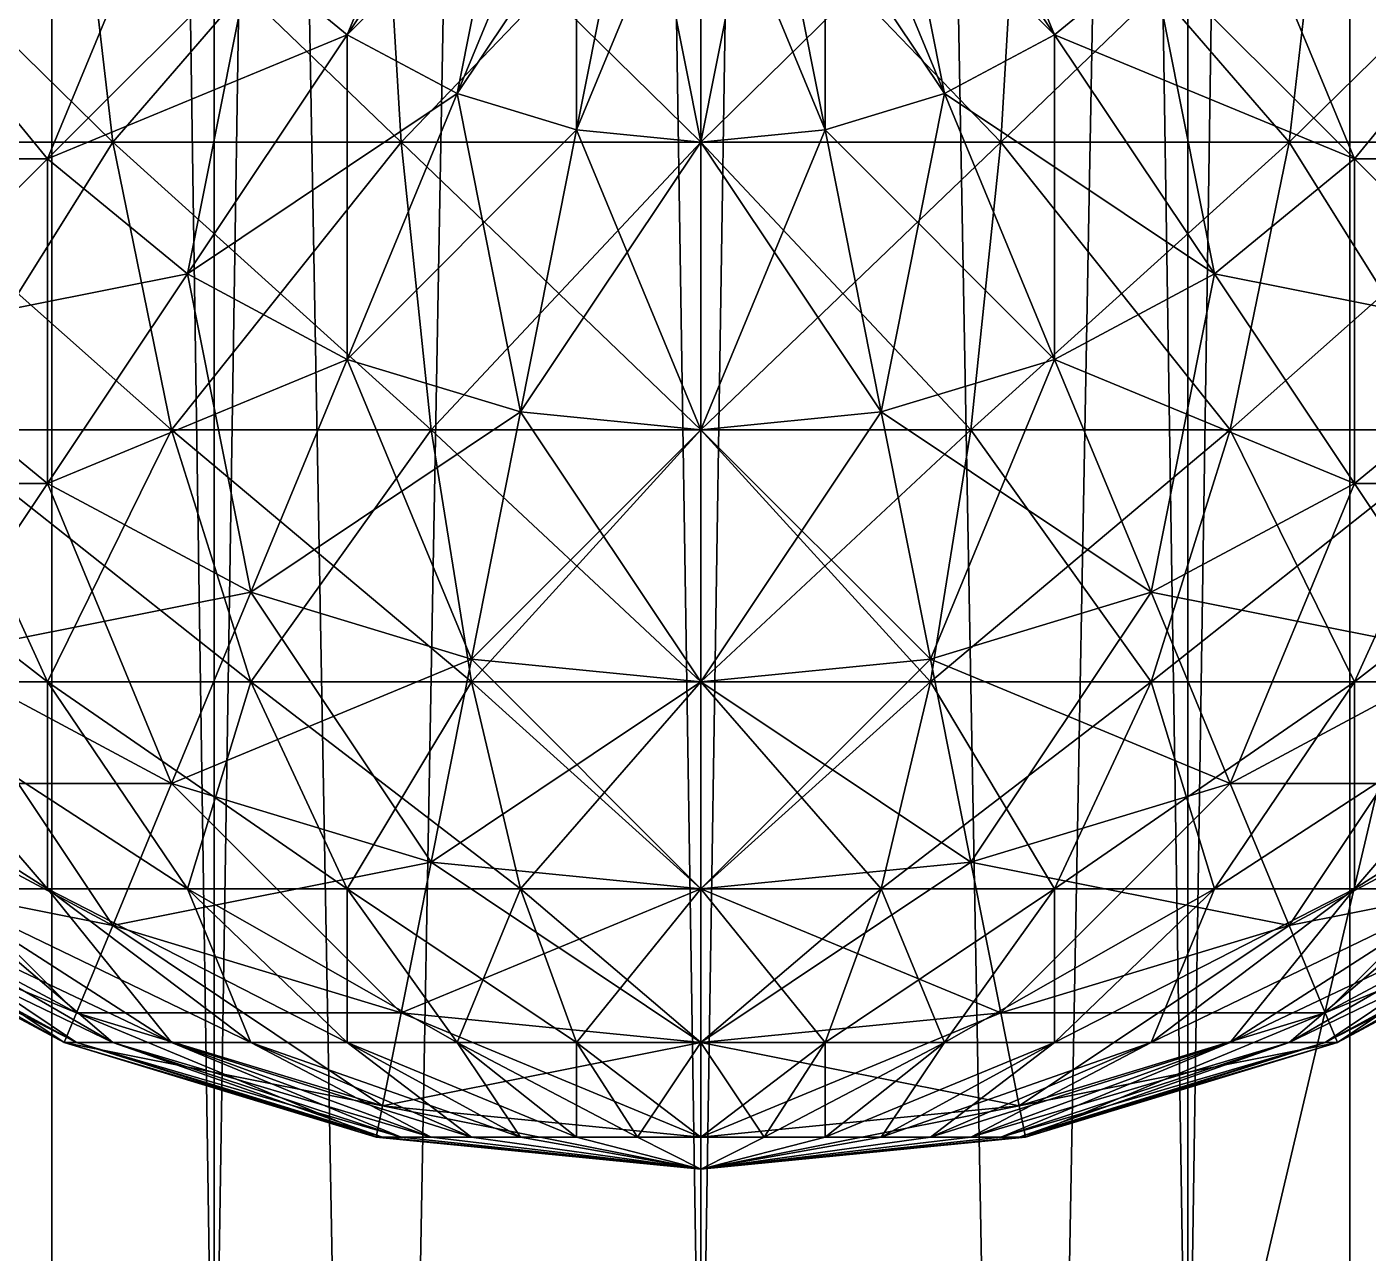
# Model space of a CAD drawing. Header units: millimetres. Extents: x -510 to 550, y -577 to 577.
# Drawn here: x 426.76 to 433.21, y 376.6 to 382.49 of the extents above; entities that cross this region are included whole.
import ezdxf

# ---------------------------------------------------------------- set-up
doc = ezdxf.new("R2010")
doc.units = ezdxf.units.MM
for name, color, linetype, true_color in [('front_left_fork_-1', 7, 'Continuous', 0x5c6b75), ('front_left_fork_top', 7, 'Continuous', 0x5c6b75), ('front_left_support_collision', 7, 'Continuous', 0x5c6b75), ('structure_left_front_axle', 7, 'Continuous', 0x5c6b75), ('structure_left_front_bridge', 7, 'Continuous', 0x5c6b75)]:
    doc.layers.add(name, color=color, linetype=linetype, true_color=true_color)

msp = doc.modelspace()

# ---------------------------------------------------------------- linework, layer by layer
at = {"layer": 'front_left_fork_-1', "true_color": 0x5c6b75}
for points in [[(428.8964, 383.8964, -287.8463), (428.2991, 382.4545, -287.391), (427.8352, 382.8352, -287.391)], [(428.8964, 383.8964, -287.8463), (429.1329, 383.7023, -287.8463), (428.2991, 382.4545, -287.391)], [(431.7009, 382.4545, -137.609), (431.1036, 383.8964, -137.1537), (430.8671, 383.7023, -137.1537)], [(431.7009, 382.4545, -137.609), (432.1648, 382.8352, -137.609), (431.1036, 383.8964, -137.1537)], [(427.8352, 382.8352, -137.609), (428.2991, 382.4545, -137.609), (429.1329, 383.7023, -137.1537)], [(429.1329, 383.7023, -287.8463), (428.8284, 382.1716, -287.391), (428.2991, 382.4545, -287.391)], [(428.2991, 382.4545, -137.609), (429.4027, 383.5581, -137.1537), (429.1329, 383.7023, -137.1537)], [(429.1329, 383.7023, -287.8463), (429.4027, 383.5581, -287.8463), (428.8284, 382.1716, -287.391)], [(430.5973, 383.5581, -287.8463), (430.8671, 383.7023, -287.8463), (431.7009, 382.4545, -287.391)], [(431.1716, 382.1716, -137.609), (430.8671, 383.7023, -137.1537), (430.5973, 383.5581, -137.1537)], [(430.8671, 383.7023, -287.8463), (432.1648, 382.8352, -287.391), (431.7009, 382.4545, -287.391)], [(431.1716, 382.1716, -137.609), (431.7009, 382.4545, -137.609), (430.8671, 383.7023, -137.1537)], [(428.2991, 382.4545, -137.609), (428.8284, 382.1716, -137.609), (429.4027, 383.5581, -137.1537)], [(429.4027, 383.5581, -287.8463), (429.4027, 381.9974, -287.391), (428.8284, 382.1716, -287.391)], [(428.8284, 382.1716, -137.609), (429.6955, 383.4693, -137.1537), (429.4027, 383.5581, -137.1537)], [(429.4027, 383.5581, -287.8463), (429.6955, 383.4693, -287.8463), (429.4027, 381.9974, -287.391)], [(430.3045, 383.4693, -287.8463), (430.5973, 383.5581, -287.8463), (431.1716, 382.1716, -287.391)], [(430.5973, 381.9974, -137.609), (430.5973, 383.5581, -137.1537), (430.3045, 383.4693, -137.1537)], [(430.5973, 383.5581, -287.8463), (431.7009, 382.4545, -287.391), (431.1716, 382.1716, -287.391)], [(430.5973, 381.9974, -137.609), (431.1716, 382.1716, -137.609), (430.5973, 383.5581, -137.1537)], [(428.8284, 382.1716, -137.609), (429.4027, 381.9974, -137.609), (429.6955, 383.4693, -137.1537)], [(429.6955, 383.4693, -287.8463), (430, 381.9385, -287.391), (429.4027, 381.9974, -287.391)], [(429.4027, 381.9974, -137.609), (430, 383.4393, -137.1537), (429.6955, 383.4693, -137.1537)], [(429.4027, 381.9974, -137.609), (430, 381.9385, -137.609), (430, 383.4393, -137.1537)], [(429.6955, 383.4693, -287.8463), (430, 383.4393, -287.8463), (430, 381.9385, -287.391)], [(430, 383.4393, -287.8463), (430.3045, 383.4693, -287.8463), (430.5973, 381.9974, -287.391)], [(430, 381.9385, -137.609), (430.5973, 381.9974, -137.609), (430.3045, 383.4693, -137.1537)], [(430, 381.9385, -137.609), (430.3045, 383.4693, -137.1537), (430, 383.4393, -137.1537)], [(430, 383.4393, -287.8463), (430.5973, 381.9974, -287.391), (430, 381.9385, -287.391)], [(430.3045, 383.4693, -287.8463), (431.1716, 382.1716, -287.391), (430.5973, 381.9974, -287.391)], [(427.4545, 383.2991, -287.391), (426.8572, 381.8572, -286.6518), (426.3045, 382.5307, -286.6518)], [(427.4545, 383.2991, -287.391), (427.8352, 382.8352, -287.391), (426.8572, 381.8572, -286.6518)], [(433.1428, 381.8572, -138.3482), (432.5455, 383.2991, -137.609), (432.1648, 382.8352, -137.609)], [(433.1428, 381.8572, -138.3482), (433.6955, 382.5307, -138.3482), (432.5455, 383.2991, -137.609)], [(426.3045, 382.5307, -138.3482), (426.8572, 381.8572, -138.3482), (427.8352, 382.8352, -137.609)], [(427.8352, 382.8352, -287.391), (427.5307, 381.3045, -286.6518), (426.8572, 381.8572, -286.6518)], [(426.8572, 381.8572, -138.3482), (428.2991, 382.4545, -137.609), (427.8352, 382.8352, -137.609)], [(427.8352, 382.8352, -287.391), (428.2991, 382.4545, -287.391), (427.5307, 381.3045, -286.6518)], [(431.7009, 382.4545, -287.391), (432.1648, 382.8352, -287.391), (433.1428, 381.8572, -286.6518)], [(432.4693, 381.3045, -138.3482), (432.1648, 382.8352, -137.609), (431.7009, 382.4545, -137.609)], [(432.1648, 382.8352, -287.391), (433.6955, 382.5307, -286.6518), (433.1428, 381.8572, -286.6518)], [(432.4693, 381.3045, -138.3482), (433.1428, 381.8572, -138.3482), (432.1648, 382.8352, -137.609)], [(425.2965, 381.8572, -139.3431), (426.8572, 381.8572, -138.3482), (426.3045, 382.5307, -138.3482)], [(426.3045, 382.5307, -286.6518), (426.8572, 381.8572, -286.6518), (426, 381, -285.6569)], [(433.1428, 381.8572, -286.6518), (433.6955, 382.5307, -286.6518), (434.7035, 381.8572, -285.6569)], [(434, 381, -139.3431), (433.6955, 382.5307, -138.3482), (433.1428, 381.8572, -138.3482)], [(426.8572, 381.8572, -138.3482), (427.5307, 381.3045, -138.3482), (428.2991, 382.4545, -137.609)], [(428.2991, 382.4545, -287.391), (428.2991, 380.8938, -286.6518), (427.5307, 381.3045, -286.6518)], [(427.5307, 381.3045, -138.3482), (428.8284, 382.1716, -137.609), (428.2991, 382.4545, -137.609)], [(428.2991, 382.4545, -287.391), (428.8284, 382.1716, -287.391), (428.2991, 380.8938, -286.6518)], [(431.1716, 382.1716, -287.391), (431.7009, 382.4545, -287.391), (432.4693, 381.3045, -286.6518)], [(431.7009, 380.8938, -138.3482), (431.7009, 382.4545, -137.609), (431.1716, 382.1716, -137.609)], [(431.7009, 382.4545, -287.391), (433.1428, 381.8572, -286.6518), (432.4693, 381.3045, -286.6518)], [(431.7009, 380.8938, -138.3482), (432.4693, 381.3045, -138.3482), (431.7009, 382.4545, -137.609)], [(427.5307, 381.3045, -138.3482), (428.2991, 380.8938, -138.3482), (428.8284, 382.1716, -137.609)], [(428.8284, 382.1716, -287.391), (429.1329, 380.6408, -286.6518), (428.2991, 380.8938, -286.6518)], [(428.2991, 380.8938, -138.3482), (429.4027, 381.9974, -137.609), (428.8284, 382.1716, -137.609)], [(428.8284, 382.1716, -287.391), (429.4027, 381.9974, -287.391), (429.1329, 380.6408, -286.6518)], [(430.5973, 381.9974, -287.391), (431.1716, 382.1716, -287.391), (431.7009, 380.8938, -286.6518)], [(430.8671, 380.6408, -138.3482), (431.1716, 382.1716, -137.609), (430.5973, 381.9974, -137.609)], [(430.8671, 380.6408, -138.3482), (431.7009, 380.8938, -138.3482), (431.1716, 382.1716, -137.609)], [(431.1716, 382.1716, -287.391), (432.4693, 381.3045, -286.6518), (431.7009, 380.8938, -286.6518)], [(428.2991, 380.8938, -138.3482), (429.1329, 380.6408, -138.3482), (429.4027, 381.9974, -137.609)], [(429.4027, 381.9974, -287.391), (430, 380.5554, -286.6518), (429.1329, 380.6408, -286.6518)], [(429.1329, 380.6408, -138.3482), (430, 381.9385, -137.609), (429.4027, 381.9974, -137.609)], [(429.1329, 380.6408, -138.3482), (430, 380.5554, -138.3482), (430, 381.9385, -137.609)], [(429.4027, 381.9974, -287.391), (430, 381.9385, -287.391), (430, 380.5554, -286.6518)], [(430, 381.9385, -287.391), (430.5973, 381.9974, -287.391), (430.8671, 380.6408, -286.6518)], [(430, 380.5554, -138.3482), (430.8671, 380.6408, -138.3482), (430.5973, 381.9974, -137.609)], [(430, 380.5554, -138.3482), (430.5973, 381.9974, -137.609), (430, 381.9385, -137.609)], [(430, 381.9385, -287.391), (430.8671, 380.6408, -286.6518), (430, 380.5554, -286.6518)], [(430.5973, 381.9974, -287.391), (431.7009, 380.8938, -286.6518), (430.8671, 380.6408, -286.6518)], [(425.2965, 381.8572, -139.3431), (426, 381, -139.3431), (426.8572, 381.8572, -138.3482)], [(426.8572, 381.8572, -286.6518), (426.8572, 380.2965, -285.6569), (426, 381, -285.6569)], [(426, 381, -139.3431), (427.5307, 381.3045, -138.3482), (426.8572, 381.8572, -138.3482)], [(426.8572, 381.8572, -286.6518), (427.5307, 381.3045, -286.6518), (426.8572, 380.2965, -285.6569)], [(432.4693, 381.3045, -286.6518), (433.1428, 381.8572, -286.6518), (434, 381, -285.6569)], [(433.1428, 380.2965, -139.3431), (433.1428, 381.8572, -138.3482), (432.4693, 381.3045, -138.3482)], [(433.1428, 381.8572, -286.6518), (434.7035, 381.8572, -285.6569), (434, 381, -285.6569)], [(433.1428, 380.2965, -139.3431), (434, 381, -139.3431), (433.1428, 381.8572, -138.3482)], [(426, 381, -139.3431), (426.8572, 380.2965, -139.3431), (427.5307, 381.3045, -138.3482)], [(427.5307, 381.3045, -286.6518), (427.8352, 379.7737, -285.6569), (426.8572, 380.2965, -285.6569)], [(426.8572, 380.2965, -139.3431), (428.2991, 380.8938, -138.3482), (427.5307, 381.3045, -138.3482)], [(427.5307, 381.3045, -286.6518), (428.2991, 380.8938, -286.6518), (427.8352, 379.7737, -285.6569)], [(431.7009, 380.8938, -286.6518), (432.4693, 381.3045, -286.6518), (433.1428, 380.2965, -285.6569)], [(432.1648, 379.7737, -139.3431), (432.4693, 381.3045, -138.3482), (431.7009, 380.8938, -138.3482)], [(432.1648, 379.7737, -139.3431), (433.1428, 380.2965, -139.3431), (432.4693, 381.3045, -138.3482)], [(432.4693, 381.3045, -286.6518), (434, 381, -285.6569), (433.1428, 380.2965, -285.6569)], [(425.2965, 380.2965, -140.5554), (426.8572, 380.2965, -139.3431), (426, 381, -139.3431)], [(426, 381, -285.6569), (426.8572, 380.2965, -285.6569), (426.3045, 379.4693, -284.4446)], [(433.1428, 380.2965, -285.6569), (434, 381, -285.6569), (434.7035, 380.2965, -284.4446)], [(433.6955, 379.4693, -140.5554), (434, 381, -139.3431), (433.1428, 380.2965, -139.3431)], [(426.8572, 380.2965, -139.3431), (427.8352, 379.7737, -139.3431), (428.2991, 380.8938, -138.3482)], [(428.2991, 380.8938, -286.6518), (428.8964, 379.4518, -285.6569), (427.8352, 379.7737, -285.6569)], [(427.8352, 379.7737, -139.3431), (429.1329, 380.6408, -138.3482), (428.2991, 380.8938, -138.3482)], [(428.2991, 380.8938, -286.6518), (429.1329, 380.6408, -286.6518), (428.8964, 379.4518, -285.6569)], [(430.8671, 380.6408, -286.6518), (431.7009, 380.8938, -286.6518), (432.1648, 379.7737, -285.6569)], [(431.1036, 379.4518, -139.3431), (431.7009, 380.8938, -138.3482), (430.8671, 380.6408, -138.3482)], [(431.1036, 379.4518, -139.3431), (432.1648, 379.7737, -139.3431), (431.7009, 380.8938, -138.3482)], [(431.7009, 380.8938, -286.6518), (433.1428, 380.2965, -285.6569), (432.1648, 379.7737, -285.6569)], [(427.8352, 379.7737, -139.3431), (428.8964, 379.4518, -139.3431), (429.1329, 380.6408, -138.3482)], [(429.1329, 380.6408, -286.6518), (430, 379.3431, -285.6569), (428.8964, 379.4518, -285.6569)], [(428.8964, 379.4518, -139.3431), (430, 380.5554, -138.3482), (429.1329, 380.6408, -138.3482)], [(429.1329, 380.6408, -286.6518), (430, 380.5554, -286.6518), (430, 379.3431, -285.6569)], [(430, 380.5554, -286.6518), (430.8671, 380.6408, -286.6518), (431.1036, 379.4518, -285.6569)], [(430, 379.3431, -139.3431), (431.1036, 379.4518, -139.3431), (430.8671, 380.6408, -138.3482)], [(430, 379.3431, -139.3431), (430.8671, 380.6408, -138.3482), (430, 380.5554, -138.3482)], [(430.8671, 380.6408, -286.6518), (432.1648, 379.7737, -285.6569), (431.1036, 379.4518, -285.6569)], [(428.8964, 379.4518, -139.3431), (430, 379.3431, -139.3431), (430, 380.5554, -138.3482)], [(430, 380.5554, -286.6518), (431.1036, 379.4518, -285.6569), (430, 379.3431, -285.6569)], [(425.2965, 380.2965, -140.5554), (426.3045, 379.4693, -140.5554), (426.8572, 380.2965, -139.3431)], [(426.8572, 380.2965, -285.6569), (427.4545, 378.8546, -284.4446), (426.3045, 379.4693, -284.4446)], [(426.3045, 379.4693, -140.5554), (427.8352, 379.7737, -139.3431), (426.8572, 380.2965, -139.3431)], [(426.8572, 380.2965, -285.6569), (427.8352, 379.7737, -285.6569), (427.4545, 378.8546, -284.4446)], [(432.1648, 379.7737, -285.6569), (433.1428, 380.2965, -285.6569), (433.6955, 379.4693, -284.4446)], [(432.5455, 378.8546, -140.5554), (433.1428, 380.2965, -139.3431), (432.1648, 379.7737, -139.3431)], [(432.5455, 378.8546, -140.5554), (433.6955, 379.4693, -140.5554), (433.1428, 380.2965, -139.3431)], [(433.1428, 380.2965, -285.6569), (434.7035, 380.2965, -284.4446), (433.6955, 379.4693, -284.4446)], [(426.3045, 379.4693, -140.5554), (427.4545, 378.8546, -140.5554), (427.8352, 379.7737, -139.3431)], [(427.8352, 379.7737, -285.6569), (428.7023, 378.4761, -284.4446), (427.4545, 378.8546, -284.4446)], [(427.4545, 378.8546, -140.5554), (428.8964, 379.4518, -139.3431), (427.8352, 379.7737, -139.3431)], [(427.8352, 379.7737, -285.6569), (428.8964, 379.4518, -285.6569), (428.7023, 378.4761, -284.4446)], [(431.1036, 379.4518, -285.6569), (432.1648, 379.7737, -285.6569), (432.5455, 378.8546, -284.4446)], [(431.2977, 378.4761, -140.5554), (432.1648, 379.7737, -139.3431), (431.1036, 379.4518, -139.3431)], [(431.2977, 378.4761, -140.5554), (432.5455, 378.8546, -140.5554), (432.1648, 379.7737, -139.3431)], [(432.1648, 379.7737, -285.6569), (433.6955, 379.4693, -284.4446), (432.5455, 378.8546, -284.4446)], [(426.3045, 379.4693, -284.4446), (427.1716, 378.1716, -283.0615), (425.8938, 378.8546, -283.0615)], [(425.8938, 378.8546, -141.9385), (427.4545, 378.8546, -140.5554), (426.3045, 379.4693, -140.5554)], [(426.3045, 379.4693, -284.4446), (427.4545, 378.8546, -284.4446), (427.1716, 378.1716, -283.0615)], [(427.4545, 378.8546, -140.5554), (428.7023, 378.4761, -140.5554), (428.8964, 379.4518, -139.3431)], [(428.8964, 379.4518, -285.6569), (430, 378.3482, -284.4446), (428.7023, 378.4761, -284.4446)], [(428.7023, 378.4761, -140.5554), (430, 379.3431, -139.3431), (428.8964, 379.4518, -139.3431)], [(428.8964, 379.4518, -285.6569), (430, 379.3431, -285.6569), (430, 378.3482, -284.4446)], [(430, 379.3431, -285.6569), (431.1036, 379.4518, -285.6569), (431.2977, 378.4761, -284.4446)], [(430, 378.3482, -140.5554), (431.2977, 378.4761, -140.5554), (431.1036, 379.4518, -139.3431)], [(430, 378.3482, -140.5554), (431.1036, 379.4518, -139.3431), (430, 379.3431, -139.3431)], [(431.1036, 379.4518, -285.6569), (432.5455, 378.8546, -284.4446), (431.2977, 378.4761, -284.4446)], [(432.5455, 378.8546, -284.4446), (433.6955, 379.4693, -284.4446), (434.1062, 378.8546, -283.0615)], [(432.8284, 378.1716, -141.9385), (433.6955, 379.4693, -140.5554), (432.5455, 378.8546, -140.5554)], [(432.8284, 378.1716, -141.9385), (434.1062, 378.8546, -141.9385), (433.6955, 379.4693, -140.5554)], [(428.7023, 378.4761, -140.5554), (430, 378.3482, -140.5554), (430, 379.3431, -139.3431)], [(430, 379.3431, -285.6569), (431.2977, 378.4761, -284.4446), (430, 378.3482, -284.4446)], [(425.8938, 378.8546, -283.0615), (426.9974, 377.751, -281.5607), (425.6408, 378.4761, -281.5607)], [(425.6408, 378.4761, -143.4393), (427.1716, 378.1716, -141.9385), (425.8938, 378.8546, -141.9385)], [(425.8938, 378.8546, -283.0615), (427.1716, 378.1716, -283.0615), (426.9974, 377.751, -281.5607)], [(425.8938, 378.8546, -141.9385), (427.1716, 378.1716, -141.9385), (427.4545, 378.8546, -140.5554)], [(427.4545, 378.8546, -284.4446), (428.5581, 377.751, -283.0615), (427.1716, 378.1716, -283.0615)], [(427.1716, 378.1716, -141.9385), (428.7023, 378.4761, -140.5554), (427.4545, 378.8546, -140.5554)], [(427.4545, 378.8546, -284.4446), (428.7023, 378.4761, -284.4446), (428.5581, 377.751, -283.0615)], [(431.2977, 378.4761, -284.4446), (432.5455, 378.8546, -284.4446), (432.8284, 378.1716, -283.0615)], [(431.4419, 377.751, -141.9385), (432.5455, 378.8546, -140.5554), (431.2977, 378.4761, -140.5554)], [(431.4419, 377.751, -141.9385), (432.8284, 378.1716, -141.9385), (432.5455, 378.8546, -140.5554)], [(432.5455, 378.8546, -284.4446), (434.1062, 378.8546, -283.0615), (432.8284, 378.1716, -283.0615)], [(432.8284, 378.1716, -283.0615), (434.1062, 378.8546, -283.0615), (434.3592, 378.4761, -281.5607)], [(433.0026, 377.751, -143.4393), (434.1062, 378.8546, -141.9385), (432.8284, 378.1716, -141.9385)], [(433.0026, 377.751, -143.4393), (434.3592, 378.4761, -143.4393), (434.1062, 378.8546, -141.9385)], [(425.6408, 378.4761, -281.5607), (426.9385, 377.609, -280), (425.5554, 378.3482, -280)], [(425.5554, 378.3482, -145), (426.9974, 377.751, -143.4393), (425.6408, 378.4761, -143.4393)], [(425.6408, 378.4761, -281.5607), (426.9974, 377.751, -281.5607), (426.9385, 377.609, -280)], [(425.6408, 378.4761, -143.4393), (426.9974, 377.751, -143.4393), (427.1716, 378.1716, -141.9385)], [(427.1716, 378.1716, -141.9385), (428.5581, 377.751, -141.9385), (428.7023, 378.4761, -140.5554)], [(428.7023, 378.4761, -284.4446), (430, 377.609, -283.0615), (428.5581, 377.751, -283.0615)], [(428.5581, 377.751, -141.9385), (430, 378.3482, -140.5554), (428.7023, 378.4761, -140.5554)], [(428.7023, 378.4761, -284.4446), (430, 378.3482, -284.4446), (430, 377.609, -283.0615)], [(430, 378.3482, -284.4446), (431.2977, 378.4761, -284.4446), (431.4419, 377.751, -283.0615)], [(430, 377.609, -141.9385), (431.4419, 377.751, -141.9385), (431.2977, 378.4761, -140.5554)], [(430, 377.609, -141.9385), (431.2977, 378.4761, -140.5554), (430, 378.3482, -140.5554)], [(431.2977, 378.4761, -284.4446), (432.8284, 378.1716, -283.0615), (431.4419, 377.751, -283.0615)], [(432.8284, 378.1716, -283.0615), (434.3592, 378.4761, -281.5607), (433.0026, 377.751, -281.5607)], [(433.0026, 377.751, -281.5607), (434.3592, 378.4761, -281.5607), (434.4446, 378.3482, -280)], [(433.0615, 377.609, -145), (434.3592, 378.4761, -143.4393), (433.0026, 377.751, -143.4393)], [(433.0615, 377.609, -145), (434.4446, 378.3482, -145), (434.3592, 378.4761, -143.4393)], [(425.5554, 378.3482, -280), (426.9385, 377.609, -280), (426.9385, 377.609, -145)], [(425.5554, 378.3482, -280), (426.9385, 377.609, -145), (425.5554, 378.3482, -145)], [(425.5554, 378.3482, -145), (426.9385, 377.609, -145), (426.9974, 377.751, -143.4393)], [(428.5581, 377.751, -141.9385), (430, 377.609, -141.9385), (430, 378.3482, -140.5554)], [(430, 378.3482, -284.4446), (431.4419, 377.751, -283.0615), (430, 377.609, -283.0615)], [(433.0026, 377.751, -281.5607), (434.4446, 378.3482, -280), (433.0615, 377.609, -280)], [(433.0615, 377.609, -280), (434.4446, 378.3482, -280), (434.4446, 378.3482, -145)], [(433.0615, 377.609, -280), (434.4446, 378.3482, -145), (433.0615, 377.609, -145)], [(427.1716, 378.1716, -283.0615), (428.4693, 377.3045, -281.5607), (426.9974, 377.751, -281.5607)], [(426.9974, 377.751, -143.4393), (428.5581, 377.751, -141.9385), (427.1716, 378.1716, -141.9385)], [(427.1716, 378.1716, -283.0615), (428.5581, 377.751, -283.0615), (428.4693, 377.3045, -281.5607)], [(431.4419, 377.751, -283.0615), (432.8284, 378.1716, -283.0615), (433.0026, 377.751, -281.5607)], [(431.5307, 377.3045, -143.4393), (432.8284, 378.1716, -141.9385), (431.4419, 377.751, -141.9385)], [(431.5307, 377.3045, -143.4393), (433.0026, 377.751, -143.4393), (432.8284, 378.1716, -141.9385)], [(426.9974, 377.751, -281.5607), (428.4393, 377.1537, -280), (426.9385, 377.609, -280)], [(426.9385, 377.609, -145), (428.4693, 377.3045, -143.4393), (426.9974, 377.751, -143.4393)], [(426.9974, 377.751, -281.5607), (428.4693, 377.3045, -281.5607), (428.4393, 377.1537, -280)], [(426.9974, 377.751, -143.4393), (428.4693, 377.3045, -143.4393), (428.5581, 377.751, -141.9385)], [(428.5581, 377.751, -283.0615), (430, 377.1537, -281.5607), (428.4693, 377.3045, -281.5607)], [(428.4693, 377.3045, -143.4393), (430, 377.609, -141.9385), (428.5581, 377.751, -141.9385)], [(428.5581, 377.751, -283.0615), (430, 377.609, -283.0615), (430, 377.1537, -281.5607)], [(430, 377.609, -283.0615), (431.4419, 377.751, -283.0615), (431.5307, 377.3045, -281.5607)], [(430, 377.1537, -143.4393), (431.5307, 377.3045, -143.4393), (431.4419, 377.751, -141.9385)], [(430, 377.1537, -143.4393), (431.4419, 377.751, -141.9385), (430, 377.609, -141.9385)], [(431.4419, 377.751, -283.0615), (433.0026, 377.751, -281.5607), (431.5307, 377.3045, -281.5607)], [(431.5307, 377.3045, -281.5607), (433.0026, 377.751, -281.5607), (433.0615, 377.609, -280)], [(431.5607, 377.1537, -145), (433.0026, 377.751, -143.4393), (431.5307, 377.3045, -143.4393)], [(431.5607, 377.1537, -145), (433.0615, 377.609, -145), (433.0026, 377.751, -143.4393)], [(426.9385, 377.609, -280), (428.4393, 377.1537, -280), (428.4393, 377.1537, -145)], [(426.9385, 377.609, -280), (428.4393, 377.1537, -145), (426.9385, 377.609, -145)], [(426.9385, 377.609, -145), (428.4393, 377.1537, -145), (428.4693, 377.3045, -143.4393)], [(428.4693, 377.3045, -143.4393), (430, 377.1537, -143.4393), (430, 377.609, -141.9385)], [(430, 377.609, -283.0615), (431.5307, 377.3045, -281.5607), (430, 377.1537, -281.5607)], [(431.5307, 377.3045, -281.5607), (433.0615, 377.609, -280), (431.5607, 377.1537, -280)], [(431.5607, 377.1537, -280), (433.0615, 377.609, -280), (433.0615, 377.609, -145)], [(431.5607, 377.1537, -280), (433.0615, 377.609, -145), (431.5607, 377.1537, -145)], [(428.4693, 377.3045, -281.5607), (430, 377, -280), (428.4393, 377.1537, -280)], [(428.4393, 377.1537, -145), (430, 377.1537, -143.4393), (428.4693, 377.3045, -143.4393)], [(428.4693, 377.3045, -281.5607), (430, 377.1537, -281.5607), (430, 377, -280)], [(430, 377.1537, -281.5607), (431.5307, 377.3045, -281.5607), (431.5607, 377.1537, -280)], [(430, 377, -145), (431.5607, 377.1537, -145), (431.5307, 377.3045, -143.4393)], [(430, 377, -145), (431.5307, 377.3045, -143.4393), (430, 377.1537, -143.4393)], [(428.4393, 377.1537, -280), (430, 377, -280), (430, 377, -145)], [(428.4393, 377.1537, -280), (430, 377, -145), (428.4393, 377.1537, -145)], [(428.4393, 377.1537, -145), (430, 377, -145), (430, 377.1537, -143.4393)], [(430, 377.1537, -281.5607), (431.5607, 377.1537, -280), (430, 377, -280)], [(430, 377, -280), (431.5607, 377.1537, -280), (431.5607, 377.1537, -145)], [(430, 377, -280), (431.5607, 377.1537, -145), (430, 377, -145)]]:
    msp.add_3dface(points, dxfattribs=at)
at = {"layer": 'front_left_fork_top', "true_color": 0x5c6b75}
for points in [[(426.9974, 383.4393, -137.751), (425.6408, 383.4393, -138.4761), (425.8938, 381.9385, -138.8546)], [(425.6408, 383.4393, -151.5239), (426.9974, 383.4393, -152.249), (427.1716, 381.9385, -151.8284)], [(425.6408, 383.4393, -151.5239), (427.1716, 381.9385, -151.8284), (425.8938, 381.9385, -151.1454)], [(426.9974, 383.4393, -137.751), (425.8938, 381.9385, -138.8546), (427.1716, 381.9385, -138.1716)], [(428.4693, 383.4393, -137.3045), (426.9974, 383.4393, -137.751), (427.1716, 381.9385, -138.1716)], [(426.9974, 383.4393, -152.249), (428.4693, 383.4393, -152.6955), (428.5581, 381.9385, -152.249)], [(426.9974, 383.4393, -152.249), (428.5581, 381.9385, -152.249), (427.1716, 381.9385, -151.8284)], [(428.4693, 383.4393, -137.3045), (427.1716, 381.9385, -138.1716), (428.5581, 381.9385, -137.751)], [(430, 383.4393, -137.1537), (428.4693, 383.4393, -137.3045), (428.5581, 381.9385, -137.751)], [(428.4693, 383.4393, -152.6955), (430, 383.4393, -152.8463), (430, 381.9385, -152.391)], [(428.4693, 383.4393, -152.6955), (430, 381.9385, -152.391), (428.5581, 381.9385, -152.249)], [(430, 383.4393, -137.1537), (428.5581, 381.9385, -137.751), (430, 381.9385, -137.609)], [(431.5307, 383.4393, -137.3045), (430, 383.4393, -137.1537), (430, 381.9385, -137.609)], [(431.5307, 383.4393, -137.3045), (430, 381.9385, -137.609), (431.4419, 381.9385, -137.751)], [(430, 383.4393, -152.8463), (431.5307, 383.4393, -152.6955), (431.4419, 381.9385, -152.249)], [(430, 383.4393, -152.8463), (431.4419, 381.9385, -152.249), (430, 381.9385, -152.391)], [(433.0026, 383.4393, -137.751), (431.5307, 383.4393, -137.3045), (431.4419, 381.9385, -137.751)], [(433.0026, 383.4393, -137.751), (431.4419, 381.9385, -137.751), (432.8284, 381.9385, -138.1716)], [(431.5307, 383.4393, -152.6955), (432.8284, 381.9385, -151.8284), (431.4419, 381.9385, -152.249)], [(431.5307, 383.4393, -152.6955), (433.0026, 383.4393, -152.249), (432.8284, 381.9385, -151.8284)], [(434.3592, 383.4393, -138.4761), (433.0026, 383.4393, -137.751), (432.8284, 381.9385, -138.1716)], [(434.3592, 383.4393, -138.4761), (432.8284, 381.9385, -138.1716), (434.1062, 381.9385, -138.8546)], [(433.0026, 383.4393, -152.249), (434.1062, 381.9385, -151.1454), (432.8284, 381.9385, -151.8284)], [(433.0026, 383.4393, -152.249), (434.3592, 383.4393, -151.5239), (434.1062, 381.9385, -151.1454)], [(427.1716, 381.9385, -138.1716), (425.8938, 381.9385, -138.8546), (426.3045, 380.5554, -139.4693)], [(425.8938, 381.9385, -151.1454), (427.1716, 381.9385, -151.8284), (427.4545, 380.5554, -151.1454)], [(425.8938, 381.9385, -151.1454), (427.4545, 380.5554, -151.1454), (426.3045, 380.5554, -150.5307)], [(427.1716, 381.9385, -138.1716), (426.3045, 380.5554, -139.4693), (427.4545, 380.5554, -138.8546)], [(428.5581, 381.9385, -137.751), (427.1716, 381.9385, -138.1716), (427.4545, 380.5554, -138.8546)], [(427.1716, 381.9385, -151.8284), (428.5581, 381.9385, -152.249), (428.7023, 380.5554, -151.5239)], [(427.1716, 381.9385, -151.8284), (428.7023, 380.5554, -151.5239), (427.4545, 380.5554, -151.1454)], [(428.5581, 381.9385, -137.751), (427.4545, 380.5554, -138.8546), (428.7023, 380.5554, -138.4761)], [(430, 381.9385, -137.609), (428.5581, 381.9385, -137.751), (428.7023, 380.5554, -138.4761)], [(428.5581, 381.9385, -152.249), (430, 381.9385, -152.391), (430, 380.5554, -151.6518)], [(428.5581, 381.9385, -152.249), (430, 380.5554, -151.6518), (428.7023, 380.5554, -151.5239)], [(430, 381.9385, -137.609), (428.7023, 380.5554, -138.4761), (430, 380.5554, -138.3482)], [(431.4419, 381.9385, -137.751), (430, 381.9385, -137.609), (430, 380.5554, -138.3482)], [(431.4419, 381.9385, -137.751), (430, 380.5554, -138.3482), (431.2977, 380.5554, -138.4761)], [(430, 381.9385, -152.391), (431.4419, 381.9385, -152.249), (431.2977, 380.5554, -151.5239)], [(430, 381.9385, -152.391), (431.2977, 380.5554, -151.5239), (430, 380.5554, -151.6518)], [(432.8284, 381.9385, -138.1716), (431.4419, 381.9385, -137.751), (431.2977, 380.5554, -138.4761)], [(432.8284, 381.9385, -138.1716), (431.2977, 380.5554, -138.4761), (432.5455, 380.5554, -138.8546)], [(431.4419, 381.9385, -152.249), (432.5455, 380.5554, -151.1454), (431.2977, 380.5554, -151.5239)], [(431.4419, 381.9385, -152.249), (432.8284, 381.9385, -151.8284), (432.5455, 380.5554, -151.1454)], [(434.1062, 381.9385, -138.8546), (432.8284, 381.9385, -138.1716), (432.5455, 380.5554, -138.8546)], [(434.1062, 381.9385, -138.8546), (432.5455, 380.5554, -138.8546), (433.6955, 380.5554, -139.4693)], [(432.8284, 381.9385, -151.8284), (433.6955, 380.5554, -150.5307), (432.5455, 380.5554, -151.1454)], [(432.8284, 381.9385, -151.8284), (434.1062, 381.9385, -151.1454), (433.6955, 380.5554, -150.5307)], [(425.2965, 380.5554, -149.7035), (426.3045, 380.5554, -150.5307), (426.8572, 379.3431, -149.7035)], [(425.2965, 380.5554, -149.7035), (426.8572, 379.3431, -149.7035), (426, 379.3431, -149)], [(426.3045, 380.5554, -139.4693), (426, 379.3431, -141), (426.8572, 379.3431, -140.2965)], [(427.4545, 380.5554, -138.8546), (426.3045, 380.5554, -139.4693), (426.8572, 379.3431, -140.2965)], [(426.3045, 380.5554, -150.5307), (427.4545, 380.5554, -151.1454), (427.8352, 379.3431, -150.2263)], [(426.3045, 380.5554, -150.5307), (427.8352, 379.3431, -150.2263), (426.8572, 379.3431, -149.7035)], [(427.4545, 380.5554, -138.8546), (426.8572, 379.3431, -140.2965), (427.8352, 379.3431, -139.7737)], [(428.7023, 380.5554, -138.4761), (427.4545, 380.5554, -138.8546), (427.8352, 379.3431, -139.7737)], [(427.4545, 380.5554, -151.1454), (428.7023, 380.5554, -151.5239), (428.8964, 379.3431, -150.5482)], [(427.4545, 380.5554, -151.1454), (428.8964, 379.3431, -150.5482), (427.8352, 379.3431, -150.2263)], [(428.7023, 380.5554, -138.4761), (427.8352, 379.3431, -139.7737), (428.8964, 379.3431, -139.4518)], [(430, 380.5554, -138.3482), (428.7023, 380.5554, -138.4761), (428.8964, 379.3431, -139.4518)], [(428.7023, 380.5554, -151.5239), (430, 380.5554, -151.6518), (430, 379.3431, -150.6569)], [(428.7023, 380.5554, -151.5239), (430, 379.3431, -150.6569), (428.8964, 379.3431, -150.5482)], [(430, 380.5554, -138.3482), (428.8964, 379.3431, -139.4518), (430, 379.3431, -139.3431)], [(431.2977, 380.5554, -138.4761), (430, 380.5554, -138.3482), (430, 379.3431, -139.3431)], [(431.2977, 380.5554, -138.4761), (430, 379.3431, -139.3431), (431.1036, 379.3431, -139.4518)], [(430, 380.5554, -151.6518), (431.2977, 380.5554, -151.5239), (431.1036, 379.3431, -150.5482)], [(430, 380.5554, -151.6518), (431.1036, 379.3431, -150.5482), (430, 379.3431, -150.6569)], [(432.5455, 380.5554, -138.8546), (431.2977, 380.5554, -138.4761), (431.1036, 379.3431, -139.4518)], [(432.5455, 380.5554, -138.8546), (431.1036, 379.3431, -139.4518), (432.1648, 379.3431, -139.7737)], [(431.2977, 380.5554, -151.5239), (432.1648, 379.3431, -150.2263), (431.1036, 379.3431, -150.5482)], [(431.2977, 380.5554, -151.5239), (432.5455, 380.5554, -151.1454), (432.1648, 379.3431, -150.2263)], [(433.6955, 380.5554, -139.4693), (432.5455, 380.5554, -138.8546), (432.1648, 379.3431, -139.7737)], [(433.6955, 380.5554, -139.4693), (432.1648, 379.3431, -139.7737), (433.1428, 379.3431, -140.2965)], [(432.5455, 380.5554, -151.1454), (433.1428, 379.3431, -149.7035), (432.1648, 379.3431, -150.2263)], [(432.5455, 380.5554, -151.1454), (433.6955, 380.5554, -150.5307), (433.1428, 379.3431, -149.7035)], [(434.7035, 380.5554, -140.2965), (433.6955, 380.5554, -139.4693), (433.1428, 379.3431, -140.2965)], [(434.7035, 380.5554, -140.2965), (433.1428, 379.3431, -140.2965), (434, 379.3431, -141)], [(433.6955, 380.5554, -150.5307), (434, 379.3431, -149), (433.1428, 379.3431, -149.7035)], [(425.2965, 379.3431, -148.1428), (426, 379.3431, -149), (426.8572, 378.3482, -148.1428)], [(425.2965, 379.3431, -148.1428), (426.8572, 378.3482, -148.1428), (426.3045, 378.3482, -147.4693)], [(426.8572, 379.3431, -140.2965), (426, 379.3431, -141), (426.8572, 378.3482, -141.8572)], [(426, 379.3431, -141), (426.3045, 378.3482, -142.5307), (426.8572, 378.3482, -141.8572)], [(426, 379.3431, -149), (426.8572, 379.3431, -149.7035), (427.5307, 378.3482, -148.6955)], [(426, 379.3431, -149), (427.5307, 378.3482, -148.6955), (426.8572, 378.3482, -148.1428)], [(427.8352, 379.3431, -139.7737), (426.8572, 379.3431, -140.2965), (427.5307, 378.3482, -141.3045)], [(426.8572, 379.3431, -140.2965), (426.8572, 378.3482, -141.8572), (427.5307, 378.3482, -141.3045)], [(426.8572, 379.3431, -149.7035), (427.8352, 379.3431, -150.2263), (428.2991, 378.3482, -149.1062)], [(426.8572, 379.3431, -149.7035), (428.2991, 378.3482, -149.1062), (427.5307, 378.3482, -148.6955)], [(427.8352, 379.3431, -139.7737), (427.5307, 378.3482, -141.3045), (428.2991, 378.3482, -140.8938)], [(428.8964, 379.3431, -139.4518), (427.8352, 379.3431, -139.7737), (428.2991, 378.3482, -140.8938)], [(427.8352, 379.3431, -150.2263), (428.8964, 379.3431, -150.5482), (429.1329, 378.3482, -149.3592)], [(427.8352, 379.3431, -150.2263), (429.1329, 378.3482, -149.3592), (428.2991, 378.3482, -149.1062)], [(428.8964, 379.3431, -139.4518), (428.2991, 378.3482, -140.8938), (429.1329, 378.3482, -140.6408)], [(430, 379.3431, -139.3431), (428.8964, 379.3431, -139.4518), (429.1329, 378.3482, -140.6408)], [(428.8964, 379.3431, -150.5482), (430, 379.3431, -150.6569), (430, 378.3482, -149.4446)], [(428.8964, 379.3431, -150.5482), (430, 378.3482, -149.4446), (429.1329, 378.3482, -149.3592)], [(430, 379.3431, -139.3431), (429.1329, 378.3482, -140.6408), (430, 378.3482, -140.5554)], [(431.1036, 379.3431, -139.4518), (430, 379.3431, -139.3431), (430, 378.3482, -140.5554)], [(431.1036, 379.3431, -139.4518), (430, 378.3482, -140.5554), (430.8671, 378.3482, -140.6408)], [(430, 379.3431, -150.6569), (431.1036, 379.3431, -150.5482), (430.8671, 378.3482, -149.3592)], [(430, 379.3431, -150.6569), (430.8671, 378.3482, -149.3592), (430, 378.3482, -149.4446)], [(432.1648, 379.3431, -139.7737), (431.1036, 379.3431, -139.4518), (430.8671, 378.3482, -140.6408)], [(432.1648, 379.3431, -139.7737), (430.8671, 378.3482, -140.6408), (431.7009, 378.3482, -140.8938)], [(431.1036, 379.3431, -150.5482), (431.7009, 378.3482, -149.1062), (430.8671, 378.3482, -149.3592)], [(431.1036, 379.3431, -150.5482), (432.1648, 379.3431, -150.2263), (431.7009, 378.3482, -149.1062)], [(433.1428, 379.3431, -140.2965), (432.1648, 379.3431, -139.7737), (431.7009, 378.3482, -140.8938)], [(433.1428, 379.3431, -140.2965), (431.7009, 378.3482, -140.8938), (432.4693, 378.3482, -141.3045)], [(432.1648, 379.3431, -150.2263), (432.4693, 378.3482, -148.6955), (431.7009, 378.3482, -149.1062)], [(432.1648, 379.3431, -150.2263), (433.1428, 379.3431, -149.7035), (432.4693, 378.3482, -148.6955)], [(434, 379.3431, -141), (433.1428, 379.3431, -140.2965), (432.4693, 378.3482, -141.3045)], [(434, 379.3431, -141), (432.4693, 378.3482, -141.3045), (433.1428, 378.3482, -141.8572)], [(433.1428, 379.3431, -149.7035), (433.1428, 378.3482, -148.1428), (432.4693, 378.3482, -148.6955)], [(434.7035, 379.3431, -141.8572), (434, 379.3431, -141), (433.1428, 378.3482, -141.8572)], [(434.7035, 379.3431, -141.8572), (433.1428, 378.3482, -141.8572), (433.6955, 378.3482, -142.5307)], [(433.1428, 379.3431, -149.7035), (434, 379.3431, -149), (433.1428, 378.3482, -148.1428)], [(434, 379.3431, -149), (433.6955, 378.3482, -147.4693), (433.1428, 378.3482, -148.1428)], [(425.6408, 378.3482, -144.1329), (425.5554, 378.3482, -145), (426.9385, 377.609, -145)], [(425.5554, 378.3482, -145), (425.6408, 378.3482, -145.8671), (426.9974, 377.609, -145.5973)], [(425.5554, 378.3482, -145), (426.9974, 377.609, -145.5973), (426.9385, 377.609, -145)], [(425.8938, 378.3482, -143.2991), (425.6408, 378.3482, -144.1329), (426.9974, 377.609, -144.4027)], [(425.6408, 378.3482, -144.1329), (426.9385, 377.609, -145), (426.9974, 377.609, -144.4027)], [(425.6408, 378.3482, -145.8671), (425.8938, 378.3482, -146.7009), (427.1716, 377.609, -146.1716)], [(425.6408, 378.3482, -145.8671), (427.1716, 377.609, -146.1716), (426.9974, 377.609, -145.5973)], [(426.3045, 378.3482, -142.5307), (425.8938, 378.3482, -143.2991), (427.1716, 377.609, -143.8284)], [(425.8938, 378.3482, -143.2991), (426.9974, 377.609, -144.4027), (427.1716, 377.609, -143.8284)], [(425.8938, 378.3482, -146.7009), (426.3045, 378.3482, -147.4693), (427.4545, 377.609, -146.7009)], [(425.8938, 378.3482, -146.7009), (427.4545, 377.609, -146.7009), (427.1716, 377.609, -146.1716)], [(426.8572, 378.3482, -141.8572), (426.3045, 378.3482, -142.5307), (427.4545, 377.609, -143.2991)], [(426.3045, 378.3482, -142.5307), (427.1716, 377.609, -143.8284), (427.4545, 377.609, -143.2991)], [(426.3045, 378.3482, -147.4693), (426.8572, 378.3482, -148.1428), (427.8352, 377.609, -147.1648)], [(426.3045, 378.3482, -147.4693), (427.8352, 377.609, -147.1648), (427.4545, 377.609, -146.7009)], [(427.5307, 378.3482, -141.3045), (426.8572, 378.3482, -141.8572), (427.8352, 377.609, -142.8352)], [(426.8572, 378.3482, -141.8572), (427.4545, 377.609, -143.2991), (427.8352, 377.609, -142.8352)], [(426.8572, 378.3482, -148.1428), (427.5307, 378.3482, -148.6955), (428.2991, 377.609, -147.5455)], [(426.8572, 378.3482, -148.1428), (428.2991, 377.609, -147.5455), (427.8352, 377.609, -147.1648)], [(428.2991, 378.3482, -140.8938), (427.5307, 378.3482, -141.3045), (428.2991, 377.609, -142.4545)], [(427.5307, 378.3482, -141.3045), (427.8352, 377.609, -142.8352), (428.2991, 377.609, -142.4545)], [(427.5307, 378.3482, -148.6955), (428.2991, 378.3482, -149.1062), (428.8284, 377.609, -147.8284)], [(427.5307, 378.3482, -148.6955), (428.8284, 377.609, -147.8284), (428.2991, 377.609, -147.5455)], [(429.1329, 378.3482, -140.6408), (428.2991, 378.3482, -140.8938), (428.8284, 377.609, -142.1716)], [(428.2991, 378.3482, -140.8938), (428.2991, 377.609, -142.4545), (428.8284, 377.609, -142.1716)], [(428.2991, 378.3482, -149.1062), (429.1329, 378.3482, -149.3592), (429.4027, 377.609, -148.0026)], [(428.2991, 378.3482, -149.1062), (429.4027, 377.609, -148.0026), (428.8284, 377.609, -147.8284)], [(429.1329, 378.3482, -140.6408), (428.8284, 377.609, -142.1716), (429.4027, 377.609, -141.9974)], [(430, 378.3482, -140.5554), (429.1329, 378.3482, -140.6408), (429.4027, 377.609, -141.9974)], [(429.1329, 378.3482, -149.3592), (430, 378.3482, -149.4446), (430, 377.609, -148.0615)], [(429.1329, 378.3482, -149.3592), (430, 377.609, -148.0615), (429.4027, 377.609, -148.0026)], [(430, 378.3482, -140.5554), (429.4027, 377.609, -141.9974), (430, 377.609, -141.9385)], [(430.8671, 378.3482, -140.6408), (430, 378.3482, -140.5554), (430, 377.609, -141.9385)], [(430.8671, 378.3482, -140.6408), (430, 377.609, -141.9385), (430.5973, 377.609, -141.9974)], [(430, 378.3482, -149.4446), (430.8671, 378.3482, -149.3592), (430.5973, 377.609, -148.0026)], [(430, 378.3482, -149.4446), (430.5973, 377.609, -148.0026), (430, 377.609, -148.0615)], [(431.7009, 378.3482, -140.8938), (430.8671, 378.3482, -140.6408), (430.5973, 377.609, -141.9974)], [(431.7009, 378.3482, -140.8938), (430.5973, 377.609, -141.9974), (431.1716, 377.609, -142.1716)], [(430.8671, 378.3482, -149.3592), (431.1716, 377.609, -147.8284), (430.5973, 377.609, -148.0026)], [(430.8671, 378.3482, -149.3592), (431.7009, 378.3482, -149.1062), (431.1716, 377.609, -147.8284)], [(432.4693, 378.3482, -141.3045), (431.7009, 378.3482, -140.8938), (431.1716, 377.609, -142.1716)], [(432.4693, 378.3482, -141.3045), (431.1716, 377.609, -142.1716), (431.7009, 377.609, -142.4545)], [(431.7009, 378.3482, -149.1062), (431.7009, 377.609, -147.5455), (431.1716, 377.609, -147.8284)], [(433.1428, 378.3482, -141.8572), (432.4693, 378.3482, -141.3045), (431.7009, 377.609, -142.4545)], [(433.1428, 378.3482, -141.8572), (431.7009, 377.609, -142.4545), (432.1648, 377.609, -142.8352)], [(431.7009, 378.3482, -149.1062), (432.4693, 378.3482, -148.6955), (431.7009, 377.609, -147.5455)], [(432.4693, 378.3482, -148.6955), (432.1648, 377.609, -147.1648), (431.7009, 377.609, -147.5455)], [(433.6955, 378.3482, -142.5307), (433.1428, 378.3482, -141.8572), (432.1648, 377.609, -142.8352)], [(433.6955, 378.3482, -142.5307), (432.1648, 377.609, -142.8352), (432.5455, 377.609, -143.2991)], [(432.4693, 378.3482, -148.6955), (433.1428, 378.3482, -148.1428), (432.1648, 377.609, -147.1648)], [(433.1428, 378.3482, -148.1428), (432.5455, 377.609, -146.7009), (432.1648, 377.609, -147.1648)], [(434.1062, 378.3482, -143.2991), (433.6955, 378.3482, -142.5307), (432.5455, 377.609, -143.2991)], [(434.1062, 378.3482, -143.2991), (432.5455, 377.609, -143.2991), (432.8284, 377.609, -143.8284)], [(433.1428, 378.3482, -148.1428), (433.6955, 378.3482, -147.4693), (432.5455, 377.609, -146.7009)], [(433.6955, 378.3482, -147.4693), (432.8284, 377.609, -146.1716), (432.5455, 377.609, -146.7009)], [(434.3592, 378.3482, -144.1329), (434.1062, 378.3482, -143.2991), (432.8284, 377.609, -143.8284)], [(434.3592, 378.3482, -144.1329), (432.8284, 377.609, -143.8284), (433.0026, 377.609, -144.4027)], [(433.6955, 378.3482, -147.4693), (434.1062, 378.3482, -146.7009), (432.8284, 377.609, -146.1716)], [(434.1062, 378.3482, -146.7009), (433.0026, 377.609, -145.5973), (432.8284, 377.609, -146.1716)], [(434.4446, 378.3482, -145), (434.3592, 378.3482, -144.1329), (433.0026, 377.609, -144.4027)], [(434.4446, 378.3482, -145), (433.0026, 377.609, -144.4027), (433.0615, 377.609, -145)], [(434.1062, 378.3482, -146.7009), (434.3592, 378.3482, -145.8671), (433.0026, 377.609, -145.5973)], [(434.3592, 378.3482, -145.8671), (433.0615, 377.609, -145), (433.0026, 377.609, -145.5973)], [(434.3592, 378.3482, -145.8671), (434.4446, 378.3482, -145), (433.0615, 377.609, -145)], [(426.9974, 377.609, -144.4027), (426.9385, 377.609, -145), (428.4393, 377.1537, -145)], [(426.9385, 377.609, -145), (426.9974, 377.609, -145.5973), (428.4693, 377.1537, -145.3045)], [(426.9385, 377.609, -145), (428.4693, 377.1537, -145.3045), (428.4393, 377.1537, -145)], [(427.1716, 377.609, -143.8284), (426.9974, 377.609, -144.4027), (428.4693, 377.1537, -144.6955)], [(426.9974, 377.609, -144.4027), (428.4393, 377.1537, -145), (428.4693, 377.1537, -144.6955)], [(426.9974, 377.609, -145.5973), (427.1716, 377.609, -146.1716), (428.5581, 377.1537, -145.5973)], [(426.9974, 377.609, -145.5973), (428.5581, 377.1537, -145.5973), (428.4693, 377.1537, -145.3045)], [(427.4545, 377.609, -143.2991), (427.1716, 377.609, -143.8284), (428.5581, 377.1537, -144.4027)], [(427.1716, 377.609, -143.8284), (428.4693, 377.1537, -144.6955), (428.5581, 377.1537, -144.4027)], [(427.1716, 377.609, -146.1716), (427.4545, 377.609, -146.7009), (428.7023, 377.1537, -145.8671)], [(427.1716, 377.609, -146.1716), (428.7023, 377.1537, -145.8671), (428.5581, 377.1537, -145.5973)], [(427.8352, 377.609, -142.8352), (427.4545, 377.609, -143.2991), (428.7023, 377.1537, -144.1329)], [(427.4545, 377.609, -143.2991), (428.5581, 377.1537, -144.4027), (428.7023, 377.1537, -144.1329)], [(427.4545, 377.609, -146.7009), (427.8352, 377.609, -147.1648), (428.8964, 377.1537, -146.1036)], [(427.4545, 377.609, -146.7009), (428.8964, 377.1537, -146.1036), (428.7023, 377.1537, -145.8671)], [(428.2991, 377.609, -142.4545), (427.8352, 377.609, -142.8352), (428.8964, 377.1537, -143.8964)], [(427.8352, 377.609, -142.8352), (428.7023, 377.1537, -144.1329), (428.8964, 377.1537, -143.8964)], [(427.8352, 377.609, -147.1648), (428.2991, 377.609, -147.5455), (429.1329, 377.1537, -146.2977)], [(427.8352, 377.609, -147.1648), (429.1329, 377.1537, -146.2977), (428.8964, 377.1537, -146.1036)], [(428.8284, 377.609, -142.1716), (428.2991, 377.609, -142.4545), (429.1329, 377.1537, -143.7023)], [(428.2991, 377.609, -142.4545), (428.8964, 377.1537, -143.8964), (429.1329, 377.1537, -143.7023)], [(428.2991, 377.609, -147.5455), (428.8284, 377.609, -147.8284), (429.4027, 377.1537, -146.4419)], [(428.2991, 377.609, -147.5455), (429.4027, 377.1537, -146.4419), (429.1329, 377.1537, -146.2977)], [(429.4027, 377.609, -141.9974), (428.8284, 377.609, -142.1716), (429.4027, 377.1537, -143.5581)], [(428.8284, 377.609, -142.1716), (429.1329, 377.1537, -143.7023), (429.4027, 377.1537, -143.5581)], [(428.8284, 377.609, -147.8284), (429.4027, 377.609, -148.0026), (429.6955, 377.1537, -146.5307)], [(428.8284, 377.609, -147.8284), (429.6955, 377.1537, -146.5307), (429.4027, 377.1537, -146.4419)], [(430, 377.609, -141.9385), (429.4027, 377.609, -141.9974), (429.6955, 377.1537, -143.4693)], [(429.4027, 377.609, -141.9974), (429.4027, 377.1537, -143.5581), (429.6955, 377.1537, -143.4693)], [(429.4027, 377.609, -148.0026), (430, 377.609, -148.0615), (430, 377.1537, -146.5607)], [(429.4027, 377.609, -148.0026), (430, 377.1537, -146.5607), (429.6955, 377.1537, -146.5307)], [(430, 377.609, -141.9385), (429.6955, 377.1537, -143.4693), (430, 377.1537, -143.4393)], [(430.5973, 377.609, -141.9974), (430, 377.609, -141.9385), (430, 377.1537, -143.4393)], [(430.5973, 377.609, -141.9974), (430, 377.1537, -143.4393), (430.3045, 377.1537, -143.4693)], [(430, 377.609, -148.0615), (430.5973, 377.609, -148.0026), (430.3045, 377.1537, -146.5307)], [(430, 377.609, -148.0615), (430.3045, 377.1537, -146.5307), (430, 377.1537, -146.5607)], [(431.1716, 377.609, -142.1716), (430.5973, 377.609, -141.9974), (430.3045, 377.1537, -143.4693)], [(431.1716, 377.609, -142.1716), (430.3045, 377.1537, -143.4693), (430.5973, 377.1537, -143.5581)], [(430.5973, 377.609, -148.0026), (430.5973, 377.1537, -146.4419), (430.3045, 377.1537, -146.5307)], [(431.7009, 377.609, -142.4545), (431.1716, 377.609, -142.1716), (430.5973, 377.1537, -143.5581)], [(431.7009, 377.609, -142.4545), (430.5973, 377.1537, -143.5581), (430.8671, 377.1537, -143.7023)], [(430.5973, 377.609, -148.0026), (431.1716, 377.609, -147.8284), (430.5973, 377.1537, -146.4419)], [(431.1716, 377.609, -147.8284), (430.8671, 377.1537, -146.2977), (430.5973, 377.1537, -146.4419)], [(432.1648, 377.609, -142.8352), (431.7009, 377.609, -142.4545), (430.8671, 377.1537, -143.7023)], [(432.1648, 377.609, -142.8352), (430.8671, 377.1537, -143.7023), (431.1036, 377.1537, -143.8964)], [(431.1716, 377.609, -147.8284), (431.7009, 377.609, -147.5455), (430.8671, 377.1537, -146.2977)], [(431.7009, 377.609, -147.5455), (431.1036, 377.1537, -146.1036), (430.8671, 377.1537, -146.2977)], [(432.5455, 377.609, -143.2991), (432.1648, 377.609, -142.8352), (431.1036, 377.1537, -143.8964)], [(432.5455, 377.609, -143.2991), (431.1036, 377.1537, -143.8964), (431.2977, 377.1537, -144.1329)], [(431.7009, 377.609, -147.5455), (432.1648, 377.609, -147.1648), (431.1036, 377.1537, -146.1036)], [(432.1648, 377.609, -147.1648), (431.2977, 377.1537, -145.8671), (431.1036, 377.1537, -146.1036)], [(432.8284, 377.609, -143.8284), (432.5455, 377.609, -143.2991), (431.2977, 377.1537, -144.1329)], [(432.8284, 377.609, -143.8284), (431.2977, 377.1537, -144.1329), (431.4419, 377.1537, -144.4027)], [(432.1648, 377.609, -147.1648), (432.5455, 377.609, -146.7009), (431.2977, 377.1537, -145.8671)], [(432.5455, 377.609, -146.7009), (431.4419, 377.1537, -145.5973), (431.2977, 377.1537, -145.8671)], [(433.0026, 377.609, -144.4027), (432.8284, 377.609, -143.8284), (431.4419, 377.1537, -144.4027)], [(433.0026, 377.609, -144.4027), (431.4419, 377.1537, -144.4027), (431.5307, 377.1537, -144.6955)], [(432.5455, 377.609, -146.7009), (432.8284, 377.609, -146.1716), (431.4419, 377.1537, -145.5973)], [(432.8284, 377.609, -146.1716), (431.5307, 377.1537, -145.3045), (431.4419, 377.1537, -145.5973)], [(433.0615, 377.609, -145), (433.0026, 377.609, -144.4027), (431.5307, 377.1537, -144.6955)], [(433.0615, 377.609, -145), (431.5307, 377.1537, -144.6955), (431.5607, 377.1537, -145)], [(432.8284, 377.609, -146.1716), (433.0026, 377.609, -145.5973), (431.5307, 377.1537, -145.3045)], [(433.0026, 377.609, -145.5973), (431.5607, 377.1537, -145), (431.5307, 377.1537, -145.3045)], [(433.0026, 377.609, -145.5973), (433.0615, 377.609, -145), (431.5607, 377.1537, -145)], [(428.4693, 377.1537, -144.6955), (428.4393, 377.1537, -145), (430, 377, -145)], [(428.4393, 377.1537, -145), (428.4693, 377.1537, -145.3045), (430, 377, -145)], [(428.5581, 377.1537, -144.4027), (428.4693, 377.1537, -144.6955), (430, 377, -145)], [(428.4693, 377.1537, -145.3045), (428.5581, 377.1537, -145.5973), (430, 377, -145)], [(428.7023, 377.1537, -144.1329), (428.5581, 377.1537, -144.4027), (430, 377, -145)], [(428.5581, 377.1537, -145.5973), (428.7023, 377.1537, -145.8671), (430, 377, -145)], [(428.8964, 377.1537, -143.8964), (428.7023, 377.1537, -144.1329), (430, 377, -145)], [(428.7023, 377.1537, -145.8671), (428.8964, 377.1537, -146.1036), (430, 377, -145)], [(429.1329, 377.1537, -143.7023), (428.8964, 377.1537, -143.8964), (430, 377, -145)], [(428.8964, 377.1537, -146.1036), (429.1329, 377.1537, -146.2977), (430, 377, -145)], [(429.4027, 377.1537, -143.5581), (429.1329, 377.1537, -143.7023), (430, 377, -145)], [(429.1329, 377.1537, -146.2977), (429.4027, 377.1537, -146.4419), (430, 377, -145)], [(429.6955, 377.1537, -143.4693), (429.4027, 377.1537, -143.5581), (430, 377, -145)], [(429.4027, 377.1537, -146.4419), (429.6955, 377.1537, -146.5307), (430, 377, -145)], [(430, 377.1537, -143.4393), (429.6955, 377.1537, -143.4693), (430, 377, -145)], [(429.6955, 377.1537, -146.5307), (430, 377.1537, -146.5607), (430, 377, -145)], [(431.5607, 377.1537, -145), (431.5307, 377.1537, -144.6955), (430, 377, -145)], [(431.5307, 377.1537, -144.6955), (431.4419, 377.1537, -144.4027), (430, 377, -145)], [(431.4419, 377.1537, -144.4027), (431.2977, 377.1537, -144.1329), (430, 377, -145)], [(431.2977, 377.1537, -144.1329), (431.1036, 377.1537, -143.8964), (430, 377, -145)], [(431.1036, 377.1537, -143.8964), (430.8671, 377.1537, -143.7023), (430, 377, -145)], [(430.8671, 377.1537, -143.7023), (430.5973, 377.1537, -143.5581), (430, 377, -145)], [(430.5973, 377.1537, -143.5581), (430.3045, 377.1537, -143.4693), (430, 377, -145)], [(430.3045, 377.1537, -143.4693), (430, 377.1537, -143.4393), (430, 377, -145)], [(430, 377.1537, -146.5607), (430.3045, 377.1537, -146.5307), (430, 377, -145)], [(430.3045, 377.1537, -146.5307), (430.5973, 377.1537, -146.4419), (430, 377, -145)], [(430.5973, 377.1537, -146.4419), (430.8671, 377.1537, -146.2977), (430, 377, -145)], [(430.8671, 377.1537, -146.2977), (431.1036, 377.1537, -146.1036), (430, 377, -145)], [(431.1036, 377.1537, -146.1036), (431.2977, 377.1537, -145.8671), (430, 377, -145)], [(431.2977, 377.1537, -145.8671), (431.4419, 377.1537, -145.5973), (430, 377, -145)], [(431.4419, 377.1537, -145.5973), (431.5307, 377.1537, -145.3045), (430, 377, -145)], [(431.5307, 377.1537, -145.3045), (431.5607, 377.1537, -145), (430, 377, -145)]]:
    msp.add_3dface(points, dxfattribs=at)
at = {"layer": 'front_left_support_collision', "true_color": 0x5c6b75}
for points in [[(410, 280, -122.5), (450, 450, -122.5), (450, 280, -122.5)], [(410, 280, -122.5), (410, 450, -122.5), (450, 450, -122.5)], [(410, 280, -97.5), (450, 280, -97.5), (450, 450, -97.5)], [(410, 280, -97.5), (450, 450, -97.5), (410, 450, -97.5)]]:
    msp.add_3dface(points, dxfattribs=at)
at = {"layer": 'structure_left_front_axle', "true_color": 0x5c6b75}
for points in [[(427.6589, 525, -268.2306), (425.4078, 525, -268.9134), (425.4078, 375, -268.9134)], [(427.6589, 525, -268.2306), (425.4078, 375, -268.9134), (427.6589, 375, -268.2306)], [(425.4078, 525, -291.0866), (427.6589, 525, -291.7694), (427.6589, 375, -291.7694)], [(425.4078, 525, -291.0866), (427.6589, 375, -291.7694), (425.4078, 375, -291.0866)], [(430, 525, -268), (427.6589, 525, -268.2306), (427.6589, 375, -268.2306)], [(430, 525, -268), (427.6589, 375, -268.2306), (430, 375, -268)], [(427.6589, 525, -291.7694), (430, 525, -292), (430, 375, -292)], [(427.6589, 525, -291.7694), (430, 375, -292), (427.6589, 375, -291.7694)], [(432.3411, 525, -268.2306), (430, 525, -268), (430, 375, -268)], [(432.3411, 525, -268.2306), (430, 375, -268), (432.3411, 375, -268.2306)], [(430, 525, -292), (432.3411, 525, -291.7694), (432.3411, 375, -291.7694)], [(430, 525, -292), (432.3411, 375, -291.7694), (430, 375, -292)], [(434.5922, 525, -268.9134), (432.3411, 525, -268.2306), (432.3411, 375, -268.2306)], [(434.5922, 525, -268.9134), (432.3411, 375, -268.2306), (434.5922, 375, -268.9134)], [(432.3411, 525, -291.7694), (434.5922, 525, -291.0866), (434.5922, 375, -291.0866)], [(432.3411, 525, -291.7694), (434.5922, 375, -291.0866), (432.3411, 375, -291.7694)]]:
    msp.add_3dface(points, dxfattribs=at)
at = {"layer": 'structure_left_front_bridge', "true_color": 0x5c6b75}
for points in [[(426.8786, 450, -94.3074), (423.8771, 450, -95.2179), (423.8771, 280, -95.2179)], [(426.8786, 450, -94.3074), (423.8771, 280, -95.2179), (426.8786, 280, -94.3074)], [(423.8771, 450, -124.7821), (426.8786, 450, -125.6926), (426.8786, 280, -125.6926)], [(423.8771, 450, -124.7821), (426.8786, 280, -125.6926), (423.8771, 280, -124.7821)], [(430, 450, -94), (426.8786, 450, -94.3074), (426.8786, 280, -94.3074)], [(430, 450, -94), (426.8786, 280, -94.3074), (430, 280, -94)], [(426.8786, 450, -125.6926), (430, 450, -126), (430, 280, -126)], [(426.8786, 450, -125.6926), (430, 280, -126), (426.8786, 280, -125.6926)], [(433.1214, 450, -94.3074), (430, 450, -94), (430, 280, -94)], [(433.1214, 450, -94.3074), (430, 280, -94), (433.1214, 280, -94.3074)], [(430, 450, -126), (433.1214, 450, -125.6926), (433.1214, 280, -125.6926)], [(430, 450, -126), (433.1214, 280, -125.6926), (430, 280, -126)], [(436.1229, 450, -95.2179), (433.1214, 450, -94.3074), (433.1214, 280, -94.3074)], [(436.1229, 450, -95.2179), (433.1214, 280, -94.3074), (436.1229, 280, -95.2179)], [(433.1214, 450, -125.6926), (436.1229, 450, -124.7821), (436.1229, 280, -124.7821)], [(433.1214, 450, -125.6926), (436.1229, 280, -124.7821), (433.1214, 280, -125.6926)]]:
    msp.add_3dface(points, dxfattribs=at)

doc.saveas('drawing.dxf')
